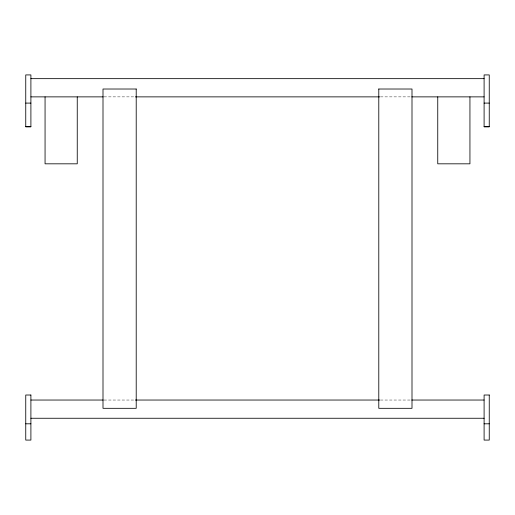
<?xml version="1.0" encoding="UTF-8"?>
<svg xmlns="http://www.w3.org/2000/svg" width="515" height="515" viewBox="0 0 515 515"><rect width="100%" height="100%" fill="white"/><g stroke="black" fill="none" stroke-linecap="round" stroke-linejoin="round"><path stroke-width="0.39" stroke-dasharray="2.58 1.93" d="M104.024 96.871L134.557 96.871M380.443 96.871L410.976 96.871M104.024 400.039L134.557 400.039M380.443 400.039L410.976 400.039"/><path stroke-width="0.77" d="M30.9 78.653L484.1 78.653M30.9 96.871L103.219 96.871M135.361 96.871L379.639 96.871M411.781 96.871L484.1 96.871M25.75 103.097L30.9 103.097M484.1 103.097L489.25 103.097M25.75 126.742L30.9 126.742L30.9 74.92L25.75 74.92L25.75 126.761L30.9 126.761M484.1 126.742L489.25 126.742L489.25 74.92L484.1 74.92L484.1 126.761L489.25 126.761M30.9 400.039L103.219 400.039M135.361 400.039L379.639 400.039M411.781 400.039L484.1 400.039M30.9 418.257L484.1 418.257M25.75 423.806L30.9 423.806M484.1 423.806L489.25 423.806M469.938 96.871L469.938 163.822L437.75 163.822L437.75 96.871M77.25 96.871L77.25 163.822L45.062 163.822L45.062 96.871M378.789 89.018L378.789 408.318L412 408.318L412 89.018L378.789 89.018M136.211 89.018L103 89.018L103 408.318L136.211 408.318L136.211 89.018M30.9 395.018L25.75 395.018L25.75 440.08L30.9 440.08L30.9 395.018M489.25 395.018L484.1 395.018L484.1 440.08L489.25 440.08L489.25 395.018"/></g></svg>
